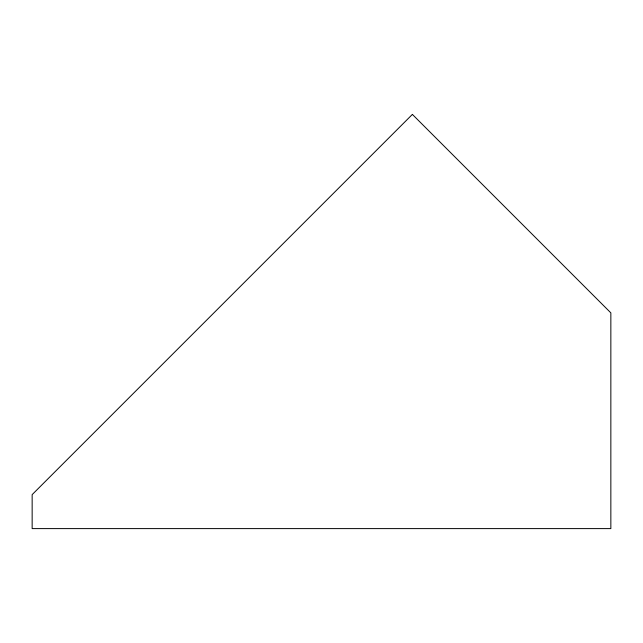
<?xml version="1.0" encoding="UTF-8"?>
<svg xmlns="http://www.w3.org/2000/svg" width="643" height="643" viewBox="0 0 643 643"><rect width="100%" height="100%" fill="white"/><g stroke="black" fill="none" stroke-linecap="round" stroke-linejoin="round"><path stroke-width="0.96" d="M412.38 114.398L32.15 494.628L32.15 528.602L610.85 528.602L610.85 312.868L412.38 114.398"/></g></svg>
